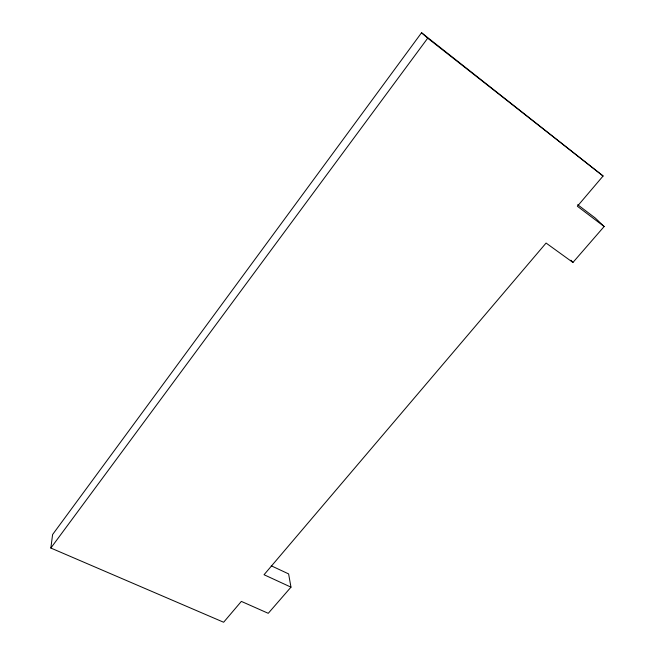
<?xml version="1.0" encoding="UTF-8"?>
<svg xmlns="http://www.w3.org/2000/svg" width="655" height="655" viewBox="0 0 655 655"><rect width="100%" height="100%" fill="white"/><g stroke="black" fill="none" stroke-linecap="round" stroke-linejoin="round"><path stroke-width="0.98" d="M50.853 548.038L52.596 534.554L421.55 32.75L603.091 176.007L577.374 206.251L604.147 226.515L572.937 262.459L546.082 243.054L264.039 574.73L290.976 587.158L268.255 613.317L241.359 601.396L223.633 622.25L50.853 548.038L427.699 38.178L421.55 32.75M271.235 565.789L288.609 573.903L290.976 587.158M577.685 204.712L595.272 218.041L604.147 226.515M427.699 38.178L603.091 176.007M570.898 260.191L572.937 262.459"/></g></svg>
